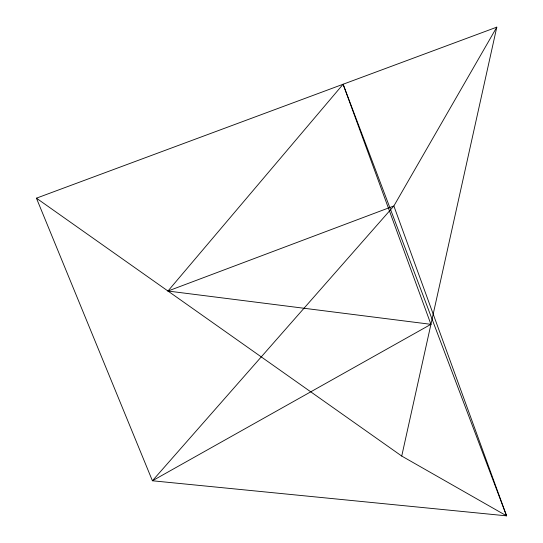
<?xml version="1.0" encoding="UTF-8"?>
<svg xmlns="http://www.w3.org/2000/svg" width="543" height="543" viewBox="0 0 543 543"><rect width="100%" height="100%" fill="white"/><g stroke="black" fill="none" stroke-linecap="round" stroke-linejoin="round"><path stroke-width="0.81" d="M343.108 84.246L430.932 324.327L167.963 291.034L343.108 84.246L506.571 515.85L401.732 456.059L496.797 27.15L36.429 198.175L152.413 480.772L506.571 515.85L393.872 205.973L496.797 27.15M430.932 324.327L152.413 480.772L393.872 205.973L167.963 291.034M36.429 198.175L401.732 456.059"/></g></svg>
